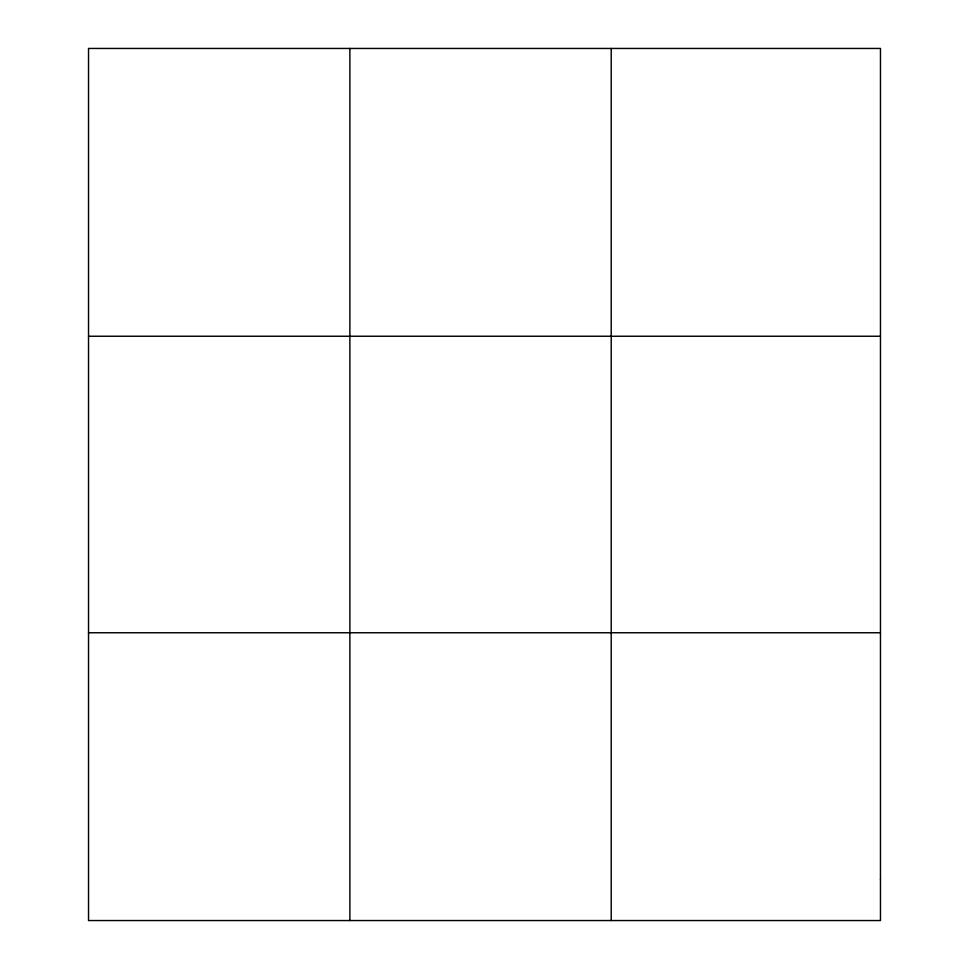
<?xml version="1.0" encoding="UTF-8"?>
<svg xmlns="http://www.w3.org/2000/svg" width="969" height="969" viewBox="0 0 969 969"><rect width="100%" height="100%" fill="white"/><g stroke="black" fill="none" stroke-linecap="round" stroke-linejoin="round"><path stroke-width="1.45" d="M349.87 920.55L349.87 48.45M611.209 920.55L611.209 48.45M88.53 336.243L880.47 336.243M88.53 632.757L880.47 632.757M880.47 879.44L880.47 920.55L88.53 920.55L88.53 48.45L880.47 48.45L880.47 879.44"/></g></svg>
